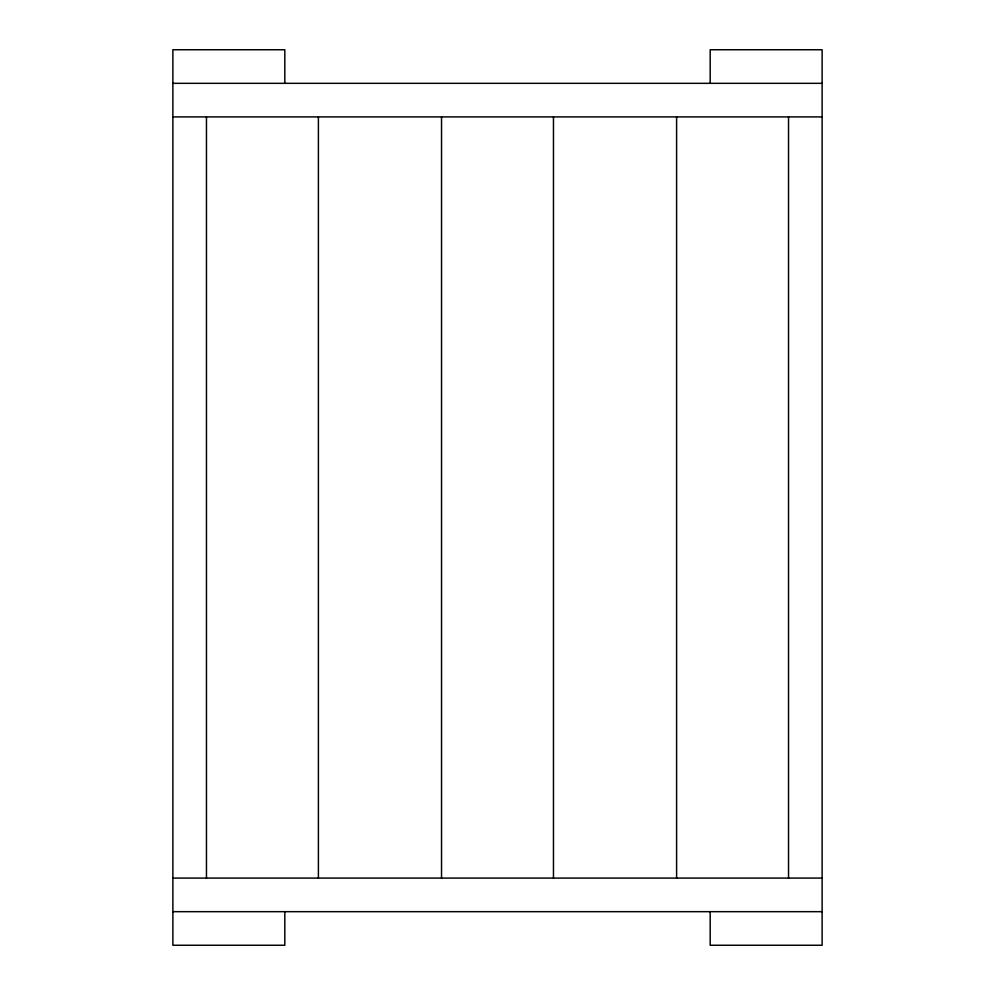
<?xml version="1.0" encoding="UTF-8"?>
<svg xmlns="http://www.w3.org/2000/svg" width="995" height="995" viewBox="0 0 995 995"><rect width="100%" height="100%" fill="white"/><g stroke="black" fill="none" stroke-linecap="round" stroke-linejoin="round"><path stroke-width="1.49" d="M172.881 83.331L822.119 83.331M172.881 116.912L822.119 116.912M172.881 878.087L822.119 878.087M172.881 911.669L822.119 911.669M788.537 116.912L788.537 878.087M710.181 83.331L710.181 49.75L822.119 49.75L822.119 945.25L710.181 945.25L710.181 911.669M676.6 116.912L676.6 878.087M553.469 116.912L553.469 878.087M441.531 116.912L441.531 878.087M318.4 116.912L318.4 878.087M284.819 83.331L284.819 49.75L172.881 49.75L172.881 945.25L284.819 945.25L284.819 911.669M206.462 116.912L206.462 878.087"/></g></svg>
